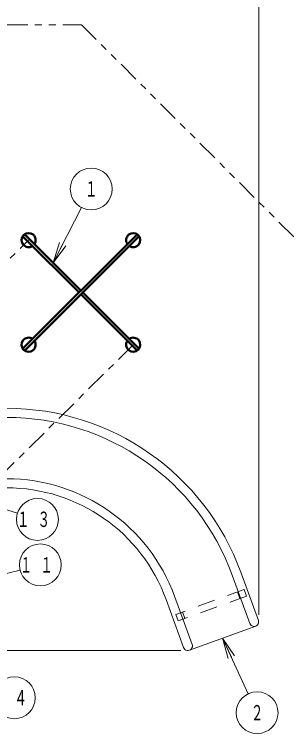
# Model space of a CAD drawing. Units: millimetres on the paper. Extents: x -385 to 0, y -599 to 267.
# Drawn here: x -236.8 to -197.8, y 110.1 to 213.2 of the extents above; entities that cross this region are included whole.
import ezdxf
from ezdxf.enums import TextEntityAlignment as Align

# ---------------------------------------------------------------- set-up
doc = ezdxf.new("R2010")
doc.units = ezdxf.units.MM
for name, pattern in [('USER1', [4.5, 2.5, -2]), ('USER2', [6, 3, -1, 1, -1]), ('USER3', [8, 3, -1, 1, -1, 1, -1])]:
    doc.linetypes.add(name, pattern=pattern)
doc.layers.add('LY_1', color=140, linetype='Continuous', lineweight=50)
doc.styles.add('ＭＳ ゴシック', font='')
doc.styles.get('ＭＳ ゴシック').set_extended_font_data('MS Gothic')

msp = doc.modelspace()

# ---------------------------------------------------------------- linework, layer by layer
at = {"layer": 'LY_1', "color": 7, "lineweight": 13}
for p, q in [((-201.781, 127.112), (-201.781, 222.708)), ((-231.243, 177.606), (-227.149, 185.508)), ((-231.243, 177.606), (-230.307, 180.5)), ((-231.243, 177.606), (-229.863, 180.27)), ((-229.419, 180.04), (-231.243, 177.606)), ((-242.261, 143.531), (-236.331, 141.687)), ((-244.681, 131.331), (-235.963, 133.548)), ((-201.821, 126.334), (-204.334, 133.241)), ((-203.042, 125.89), (-205.556, 132.797)), ((-212.533, 122.435), (-215.047, 129.342)), ((-211.311, 122.88), (-213.825, 129.787)), ((-202.209, 125.501), (-211.7, 122.047)), ((-206.145, 120.842), (-206.954, 123.774)), ((-206.954, 123.774), (-205.238, 121.263)), ((-206.954, 123.774), (-205.692, 121.053)), ((-206.954, 123.774), (-203.262, 115.817)), ((-212.922, 122.008), (-355.311, 122.008))]:
    msp.add_line(p, q, dxfattribs=at)
at = {"layer": 'LY_1', "color": 7, "linetype": 'USER3', "lineweight": 13}
for p, q in [((-269.826, 211.708), (-227.159, 211.708)), ((-227.159, 211.708), (-165.781, 150.33))]:
    msp.add_line(p, q, dxfattribs=at)
at = {"layer": 'LY_1'}
for p, q in [((-235.507, 181.474), (-235.38, 181.602)), ((-235.507, 165.352), (-219.258, 181.602)), ((-235.238, 181.602), (-227.248, 173.611)), ((-219.116, 181.602), (-218.989, 181.474)), ((-235.507, 181.333), (-227.517, 173.343)), ((-235.238, 165.084), (-218.989, 181.333)), ((-226.979, 173.343), (-218.989, 165.352)), ((-227.248, 173.074), (-219.258, 165.084)), ((-235.38, 165.084), (-235.507, 165.211)), ((-218.989, 165.211), (-219.116, 165.084))]:
    msp.add_line(p, q, dxfattribs=at)
at = {"layer": 'LY_1', "color": 7, "linetype": 'USER2', "lineweight": 13}
for p, q in [((-257.261, 158.531), (-234.748, 180.843)), ((-219.748, 165.843), (-242.261, 143.531))]:
    msp.add_line(p, q, dxfattribs=at)
at = {"layer": 'LY_1', "color": 7, "linetype": 'USER1', "lineweight": 13}
for p, q in [((-203.877, 130.747), (-213.65, 127.19)), ((-204.475, 129.465), (-204.817, 130.405)), ((-203.535, 129.807), (-203.877, 130.747)), ((-203.535, 129.807), (-213.308, 126.25)), ((-213.308, 126.25), (-213.65, 127.19)), ((-212.368, 126.592), (-212.71, 127.532))]:
    msp.add_line(p, q, dxfattribs=at)
at = {"layer": 'LY_1', "color": 7, "lineweight": 13}
for centre in [(-225.769, 188.171), (-233.467, 140.796), (-233.055, 134.287), (-236.779, 115.23), (-201.999, 113.095)]:
    msp.add_circle(centre, 3, dxfattribs=at)
at = {"layer": 'LY_1'}
for centre, radius, start, end in [((-234.748, 180.843), 1.016, 325.77822, 304.22178), ((-235.436, 181.404), 0.1, 135, 225), ((-235.309, 181.531), 0.1, 45, 135), ((-219.748, 180.843), 1.016, 235.77822, 214.22178), ((-219.187, 181.531), 0.1, 45, 135), ((-219.06, 181.404), 0.1, 315, 45), ((-234.748, 165.843), 1.016, 55.77822, 34.22178), ((-219.748, 165.843), 1.016, 145.77822, 124.22178), ((-235.436, 165.282), 0.1, 135, 225), ((-235.309, 165.154), 0.1, 225, 315), ((-219.187, 165.154), 0.1, 225, 315), ((-219.06, 165.282), 0.1, 315, 45)]:
    msp.add_arc(centre, radius, start, end, dxfattribs=at)
at = {"layer": 'LY_1', "color": 7, "lineweight": 13}
for centre, radius, start, end in [((-237.881, 121.031), 35.7, 20, 90), ((-237.881, 121.031), 34.4, 20, 90), ((-237.881, 121.031), 25.6, 20, 90), ((-237.881, 121.031), 24.3, 20, 90), ((-202.431, 126.112), 0.65, 199.99999, 20), ((-211.922, 122.658), 0.65, 200, 20.00001)]:
    msp.add_arc(centre, radius, start, end, dxfattribs=at)

# ---------------------------------------------------------------- texts
at = {"layer": 'LY_1', "color": 7, "style": 'ＭＳ ゴシック', "width": 0.6}
for s, p in [('１', (-225.769, 188.171)), ('２', (-201.999, 113.095))]:
    msp.add_text(s, height=2.199, dxfattribs=at).set_placement(p, align=Align.MIDDLE_CENTER)
at = {"layer": 'LY_1', "color": 7, "char_height": 2.199, "attachment_point": 5, "style": 'ＭＳ ゴシック'}
for s, insert in [('\\T1.64;\\W0.6;１３', (-233.467, 140.796)), ('\\T1.64;\\W0.6;１１', (-233.055, 134.287)), ('\\T1.64;\\W0.6;１４', (-236.779, 115.23))]:
    msp.add_mtext(s, dxfattribs=dict(at, insert=insert))

doc.saveas('drawing.dxf')
